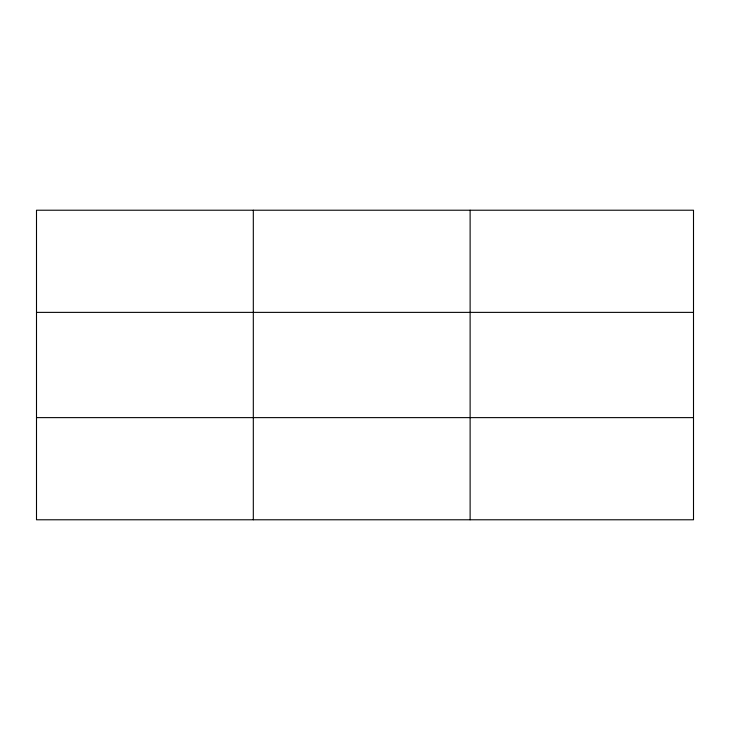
<?xml version="1.0" encoding="UTF-8"?>
<svg xmlns="http://www.w3.org/2000/svg" width="730" height="730" viewBox="0 0 730 730"><rect width="100%" height="100%" fill="white"/><g stroke="black" fill="none" stroke-linecap="round" stroke-linejoin="round"><path stroke-width="1.09" d="M253.31 210.222L253.31 519.778M470.12 210.222L470.12 519.778M36.5 312.376L693.5 312.376M36.5 417.624L693.5 417.624M693.5 468.696L693.5 519.778L36.5 519.778L36.5 210.222L693.5 210.222L693.5 468.696"/></g></svg>
